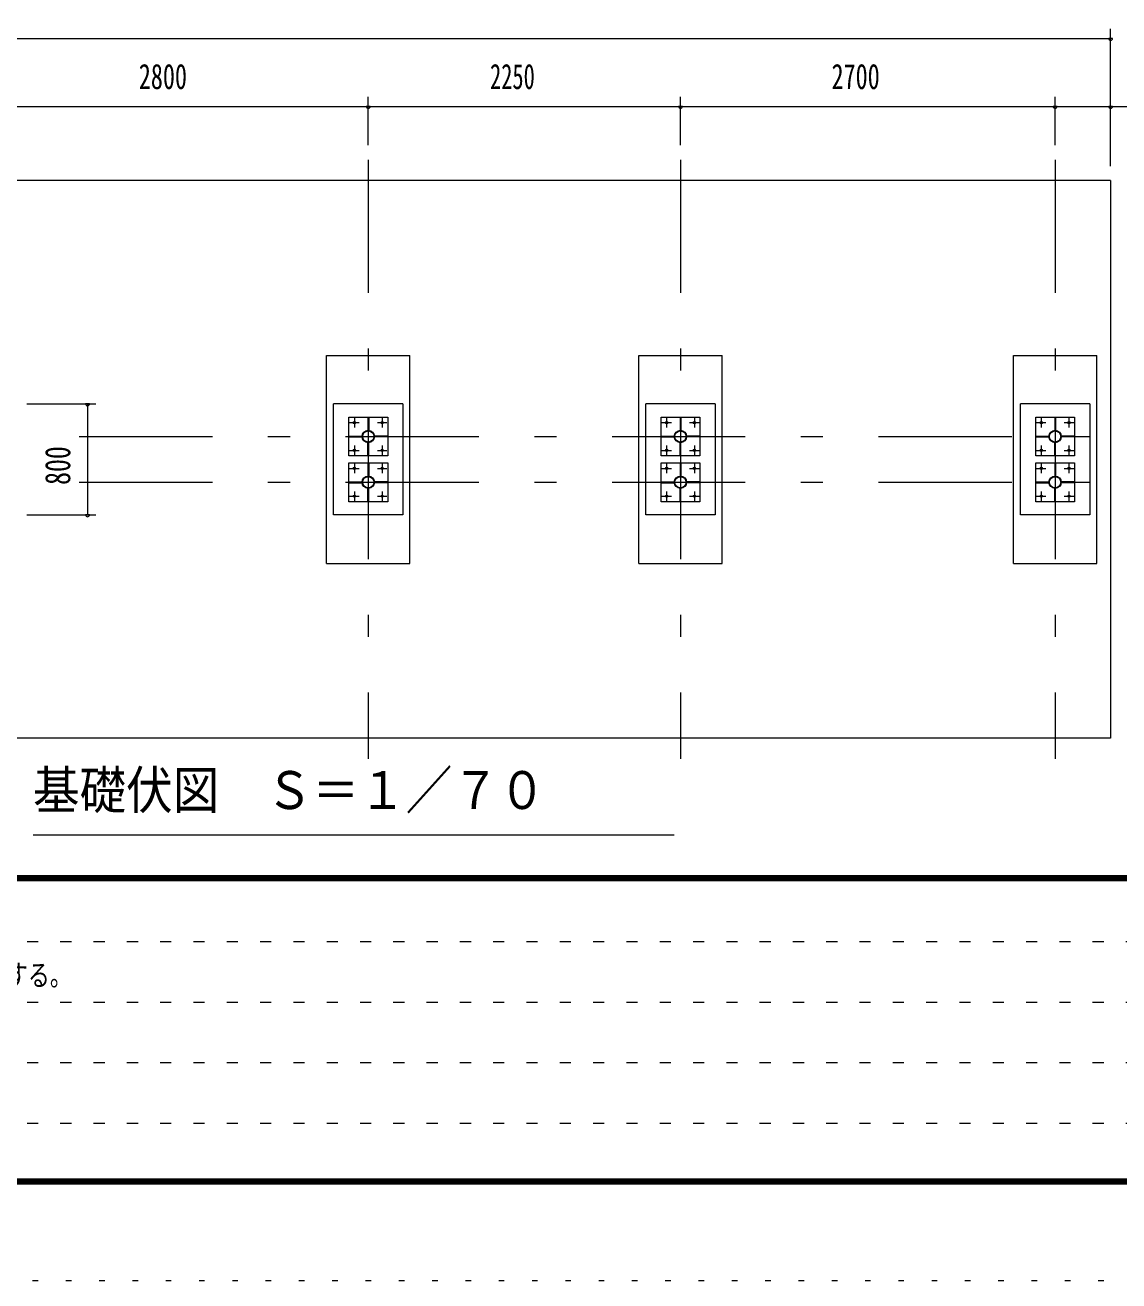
# Model space of a CAD drawing. Units: millimetres, scale not verified, with parts at other scales. Extents: x -31546 to 31551, y -14700 to 14700.
# Drawn here: x -4302 to 3580, y -14700 to -5647 of the extents above; entities that cross this region are included whole.
import ezdxf
from ezdxf.enums import TextEntityAlignment as Align

# ---------------------------------------------------------------- set-up
doc = ezdxf.new("R2010")
doc.units = ezdxf.units.MM
doc.header["$LTSCALE"] = 80
for name, pattern in [('USER1', [3, 1, -2]), ('USER3', [24, 12, -5, 2, -5]), ('USER4', [3, 0.5, -2.5])]:
    doc.linetypes.add(name, pattern=pattern)
doc.layers.add('0-1_0-F1TEXT', color=7, linetype='Continuous')
for name, color, linetype, lineweight in [('0-2_1-07BOLD', 7, 'Continuous', 18), ('0-3_1-27CENTER', 3, 'USER3', 18), ('0-5_1-57DIM', 3, 'Continuous', 18), ('0-C_F-F1PAPER', 5, 'Continuous', 18), ('0-D_F-E_J_ADD', 5, 'USER4', 18)]:
    doc.layers.add(name, color=color, linetype=linetype, lineweight=lineweight)
doc.styles.add('ＭＳ ゴシック', font='')
doc.styles.get('ＭＳ ゴシック').set_extended_font_data('MS Gothic')

msp = doc.modelspace()

# ---------------------------------------------------------------- linework, layer by layer
at = {"layer": '0-2_1-07BOLD'}
for p, q in [((3520.59, -6767.46), (-7479.41, -6767.46)), ((-2129.41, -8027.46), (-1529.41, -8027.46)), ((-2129.41, -9527.46), (-2129.41, -8027.46)), ((-1529.41, -9527.46), (-1529.41, -8027.46)), ((120.59, -8027.46), (720.59, -8027.46)), ((120.59, -9527.46), (120.59, -8027.46)), ((3420.59, -9527.46), (3420.59, -8027.46)), ((-1579.41, -8377.46), (-2079.41, -8377.46)), ((670.59, -8377.46), (170.59, -8377.46)), ((170.59, -9177.46), (170.59, -8377.46)), ((670.59, -8377.46), (670.59, -9177.46)), ((3370.59, -8377.46), (2870.59, -8377.46)), ((-1832.41, -8472.91), (-1832.41, -8567.91)), ((-1832.41, -8472.91), (-1826.41, -8472.91)), ((-1826.41, -8472.91), (-1826.41, -8567.91)), ((280.59, -8472.46), (560.59, -8472.46)), ((280.59, -8752.46), (280.59, -8472.46)), ((417.59, -8472.91), (423.59, -8472.91)), ((417.59, -8472.91), (417.59, -8567.91)), ((423.59, -8472.91), (423.59, -8567.91)), ((560.59, -8472.46), (560.59, -8752.46)), ((3117.59, -8472.91), (3117.59, -8567.91)), ((3117.59, -8472.91), (3123.59, -8472.91)), ((3123.59, -8472.91), (3123.59, -8567.91)), ((-1832.41, -8547.91), (-1826.41, -8547.91)), ((-1832.41, -8567.91), (-1826.41, -8567.91)), ((417.59, -8547.91), (423.59, -8547.91)), ((417.59, -8567.91), (423.59, -8567.91)), ((3117.59, -8547.91), (3123.59, -8547.91)), ((3117.59, -8567.91), (3123.59, -8567.91)), ((-1968.96, -8615.46), (-1873.96, -8615.46)), ((-1893.96, -8615.46), (-1893.96, -8609.46)), ((-1873.96, -8615.46), (-1873.96, -8609.46)), ((-1832.41, -8752.01), (-1832.41, -8657.01)), ((-1826.41, -8677.01), (-1832.41, -8677.01)), ((-1784.86, -8609.46), (-1784.86, -8615.46)), ((-1689.86, -8609.46), (-1784.86, -8609.46)), ((-1764.86, -8609.46), (-1764.86, -8615.46)), ((281.04, -8609.46), (376.04, -8609.46)), ((281.04, -8615.46), (281.04, -8609.46)), ((356.04, -8615.46), (356.04, -8609.46)), ((417.59, -8752.01), (417.59, -8657.01)), ((423.59, -8657.01), (417.59, -8657.01)), ((423.59, -8677.01), (417.59, -8677.01)), ((423.59, -8752.01), (423.59, -8657.01)), ((560.14, -8615.46), (465.14, -8615.46)), ((485.14, -8609.46), (485.14, -8615.46)), ((560.14, -8609.46), (560.14, -8615.46)), ((2981.04, -8615.46), (3076.04, -8615.46)), ((3056.04, -8615.46), (3056.04, -8609.46)), ((3076.04, -8615.46), (3076.04, -8609.46)), ((3123.59, -8657.01), (3117.59, -8657.01)), ((3117.59, -8752.01), (3117.59, -8657.01)), ((3123.59, -8677.01), (3117.59, -8677.01)), ((3123.59, -8752.01), (3123.59, -8657.01)), ((3165.14, -8609.46), (3165.14, -8615.46)), ((3260.14, -8609.46), (3165.14, -8609.46)), ((3185.14, -8609.46), (3185.14, -8615.46)), ((-1826.41, -8752.01), (-1832.41, -8752.01)), ((560.59, -8752.46), (280.59, -8752.46)), ((423.59, -8752.01), (417.59, -8752.01)), ((3123.59, -8752.01), (3117.59, -8752.01)), ((-1969.41, -8802.46), (-1689.41, -8802.46)), ((-1969.41, -9082.46), (-1969.41, -8802.46)), ((-1832.41, -8802.91), (-1826.41, -8802.91)), ((-1826.41, -8802.91), (-1826.41, -8897.91)), ((-1689.41, -8802.46), (-1689.41, -9082.46)), ((280.59, -8802.46), (560.59, -8802.46)), ((280.59, -9082.46), (280.59, -8802.46)), ((417.59, -8802.91), (423.59, -8802.91)), ((417.59, -8802.91), (417.59, -8897.91)), ((423.59, -8802.91), (423.59, -8897.91)), ((560.59, -8802.46), (560.59, -9082.46)), ((2980.59, -9082.46), (2980.59, -8802.46)), ((2980.59, -8802.46), (3260.59, -8802.46)), ((3117.59, -8802.91), (3123.59, -8802.91)), ((3123.59, -8802.91), (3123.59, -8897.91)), ((3260.59, -8802.46), (3260.59, -9082.46)), ((-1968.96, -8939.46), (-1873.96, -8939.46)), ((-1968.96, -8945.46), (-1968.96, -8939.46)), ((-1893.96, -8945.46), (-1893.96, -8939.46)), ((-1832.41, -8877.91), (-1826.41, -8877.91)), ((-1689.86, -8945.46), (-1784.86, -8945.46)), ((-1764.86, -8939.46), (-1764.86, -8945.46)), ((-1689.86, -8939.46), (-1689.86, -8945.46)), ((281.04, -8945.46), (376.04, -8945.46)), ((356.04, -8945.46), (356.04, -8939.46)), ((376.04, -8945.46), (376.04, -8939.46)), ((417.59, -8877.91), (423.59, -8877.91)), ((417.59, -8897.91), (423.59, -8897.91)), ((560.14, -8945.46), (465.14, -8945.46)), ((485.14, -8939.46), (485.14, -8945.46)), ((560.14, -8939.46), (560.14, -8945.46)), ((2981.04, -8939.46), (3076.04, -8939.46)), ((2981.04, -8945.46), (2981.04, -8939.46)), ((2981.04, -8945.46), (3076.04, -8945.46)), ((3056.04, -8945.46), (3056.04, -8939.46)), ((3076.04, -8945.46), (3076.04, -8939.46)), ((3117.59, -8877.91), (3123.59, -8877.91)), ((3165.14, -8939.46), (3165.14, -8945.46)), ((3260.14, -8939.46), (3165.14, -8939.46)), ((3185.14, -8939.46), (3185.14, -8945.46)), ((-1832.41, -9082.01), (-1832.41, -8987.01)), ((-1826.41, -9007.01), (-1832.41, -9007.01)), ((423.59, -8987.01), (417.59, -8987.01)), ((423.59, -9007.01), (417.59, -9007.01)), ((423.59, -9082.01), (423.59, -8987.01)), ((3123.59, -8987.01), (3117.59, -8987.01)), ((3123.59, -9007.01), (3117.59, -9007.01)), ((3123.59, -9082.01), (3123.59, -8987.01)), ((-1689.41, -9082.46), (-1969.41, -9082.46)), ((-1826.41, -9082.01), (-1832.41, -9082.01)), ((560.59, -9082.46), (280.59, -9082.46)), ((3260.59, -9082.46), (2980.59, -9082.46)), ((670.59, -9177.46), (170.59, -9177.46)), ((-2129.41, -9527.46), (-1529.41, -9527.46)), ((2820.59, -9527.46), (3420.59, -9527.46))]:
    msp.add_line(p, q, dxfattribs=at)
for points in [[(3520.59, -6767.46), (3520.59, -10787.46), (-7479.41, -10787.46)], [(120.59, -9527.46), (720.59, -9527.46), (720.59, -8027.46)], [(2820.59, -9527.46), (2820.59, -8027.46), (3420.59, -8027.46)], [(-1579.41, -8377.46), (-1579.41, -9177.46), (-2079.41, -9177.46), (-2079.41, -8377.46)], [(3370.59, -8377.46), (3370.59, -9177.46), (2870.59, -9177.46), (2870.59, -8377.46)], [(-1968.96, -8615.46), (-1968.96, -8609.46), (-1873.96, -8609.46)], [(-1826.41, -8752.01), (-1826.41, -8657.01), (-1832.41, -8657.01)], [(-1689.86, -8609.46), (-1689.86, -8615.46), (-1784.86, -8615.46)], [(281.04, -8615.46), (376.04, -8615.46), (376.04, -8609.46)], [(560.14, -8609.46), (465.14, -8609.46), (465.14, -8615.46)], [(2981.04, -8615.46), (2981.04, -8609.46), (3076.04, -8609.46)], [(3260.14, -8609.46), (3260.14, -8615.46), (3165.14, -8615.46)], [(-1832.41, -8802.91), (-1832.41, -8897.91), (-1826.41, -8897.91)], [(3117.59, -8802.91), (3117.59, -8897.91), (3123.59, -8897.91)], [(-1968.96, -8945.46), (-1873.96, -8945.46), (-1873.96, -8939.46)], [(-1689.86, -8939.46), (-1784.86, -8939.46), (-1784.86, -8945.46)], [(281.04, -8945.46), (281.04, -8939.46), (376.04, -8939.46)], [(560.14, -8939.46), (465.14, -8939.46), (465.14, -8945.46)], [(3260.14, -8939.46), (3260.14, -8945.46), (3165.14, -8945.46)], [(-1826.41, -9082.01), (-1826.41, -8987.01), (-1832.41, -8987.01)], [(423.59, -9082.01), (417.59, -9082.01), (417.59, -8987.01)], [(3123.59, -9082.01), (3117.59, -9082.01), (3117.59, -8987.01)]]:
    msp.add_lwpolyline(points, dxfattribs=at)
for points in [[(-1689.41, -8472.46), (-1689.41, -8752.46), (-1969.41, -8752.46), (-1969.41, -8472.46)], [(3260.59, -8472.46), (3260.59, -8752.46), (2980.59, -8752.46), (2980.59, -8472.46)]]:
    msp.add_lwpolyline(points, close=True, dxfattribs=at)
for centre, radius in [((-1929.41, -8512.46), 8), ((-1729.41, -8512.46), 8), ((320.59, -8512.46), 8), ((520.59, -8512.46), 8), ((3020.59, -8512.46), 8), ((3220.59, -8512.46), 8), ((-1829.41, -8612.46), 44.55), ((-1829.41, -8612.46), 40.35), ((420.59, -8612.46), 44.55), ((420.59, -8612.46), 40.35), ((3120.59, -8612.46), 44.55), ((3120.59, -8612.46), 40.35), ((-1929.41, -8712.46), 8), ((-1729.41, -8712.46), 8), ((320.59, -8712.46), 8), ((520.59, -8712.46), 8), ((3020.59, -8712.46), 8), ((3220.59, -8712.46), 8), ((-1929.41, -8842.46), 8), ((-1729.41, -8842.46), 8), ((320.59, -8842.46), 8), ((520.59, -8842.46), 8), ((3020.59, -8842.46), 8), ((3220.59, -8842.46), 8), ((-1829.41, -8942.46), 44.55), ((-1829.41, -8942.46), 40.35), ((420.59, -8942.46), 44.55), ((420.59, -8942.46), 40.35), ((3120.59, -8942.46), 44.55), ((3120.59, -8942.46), 40.35), ((-1929.41, -9042.46), 8), ((-1729.41, -9042.46), 8), ((320.59, -9042.46), 8), ((520.59, -9042.46), 8), ((3020.59, -9042.46), 8), ((3220.59, -9042.46), 8)]:
    msp.add_circle(centre, radius, dxfattribs=at)
at = {"layer": '0-3_1-27CENTER'}
for p, q in [((-1829.41, -6617.46), (-1829.41, -10937.46)), ((420.59, -6617.46), (420.59, -10937.46)), ((3120.59, -6617.46), (3120.59, -10937.46)), ((-1929.41, -8478.31), (-1929.41, -8546.6)), ((-1729.41, -8478.31), (-1729.41, -8546.6)), ((320.59, -8478.31), (320.59, -8546.6)), ((520.59, -8478.31), (520.59, -8546.6)), ((3020.59, -8478.31), (3020.59, -8546.6)), ((3220.59, -8478.31), (3220.59, -8546.6)), ((-1963.55, -8512.46), (-1895.27, -8512.46)), ((-1763.55, -8512.46), (-1695.27, -8512.46)), ((286.45, -8512.46), (354.73, -8512.46)), ((486.44, -8512.46), (554.73, -8512.46)), ((2986.45, -8512.46), (3054.73, -8512.46)), ((3186.44, -8512.46), (3254.73, -8512.46)), ((-5909.41, -8612.46), (-4209.41, -8612.46)), ((-3912.48, -8612.46), (3670.59, -8612.46)), ((-1929.41, -8678.31), (-1929.41, -8746.6)), ((-1729.41, -8678.31), (-1729.41, -8746.6)), ((320.59, -8678.31), (320.59, -8746.6)), ((520.59, -8678.31), (520.59, -8746.6)), ((3020.59, -8678.31), (3020.59, -8746.6)), ((3220.59, -8678.31), (3220.59, -8746.6)), ((-1963.55, -8712.46), (-1895.27, -8712.46)), ((-1763.55, -8712.46), (-1695.27, -8712.46)), ((286.45, -8712.46), (354.73, -8712.46)), ((486.44, -8712.46), (554.73, -8712.46)), ((2986.45, -8712.46), (3054.73, -8712.46)), ((3186.44, -8712.46), (3254.73, -8712.46)), ((-1963.55, -8842.46), (-1895.27, -8842.46)), ((-1929.41, -8808.31), (-1929.41, -8876.6)), ((-1763.55, -8842.46), (-1695.27, -8842.46)), ((-1729.41, -8808.31), (-1729.41, -8876.6)), ((286.45, -8842.46), (354.73, -8842.46)), ((320.59, -8808.31), (320.59, -8876.6)), ((486.44, -8842.46), (554.73, -8842.46)), ((520.59, -8808.31), (520.59, -8876.6)), ((2986.45, -8842.46), (3054.73, -8842.46)), ((3020.59, -8808.31), (3020.59, -8876.6)), ((3186.44, -8842.46), (3254.73, -8842.46)), ((3220.59, -8808.31), (3220.59, -8876.6)), ((-5909.41, -8942.46), (-4209.41, -8942.46)), ((-3912.48, -8942.46), (3670.59, -8942.46)), ((-1963.55, -9042.46), (-1895.27, -9042.46)), ((-1929.41, -9008.31), (-1929.41, -9076.6)), ((-1763.55, -9042.46), (-1695.27, -9042.46)), ((-1729.41, -9008.31), (-1729.41, -9076.6)), ((286.45, -9042.46), (354.73, -9042.46)), ((320.59, -9008.31), (320.59, -9076.6)), ((486.44, -9042.46), (554.73, -9042.46)), ((520.59, -9008.31), (520.59, -9076.6)), ((2986.45, -9042.46), (3054.73, -9042.46)), ((3020.59, -9008.31), (3020.59, -9076.6)), ((3186.44, -9042.46), (3254.73, -9042.46)), ((3220.59, -9008.31), (3220.59, -9076.6))]:
    msp.add_line(p, q, dxfattribs=at)
at = {"layer": '0-5_1-57DIM'}
for p, q in [((3520.59, -6662.46), (3520.59, -5672.46)), ((-7479.41, -5742.46), (3520.59, -5742.46)), ((3534.59, -5742.46), (3506.59, -5742.46)), ((-8028.91, -6232.46), (4070.09, -6232.46)), ((-1815.41, -6232.46), (-1843.41, -6232.46)), ((-1829.41, -6512.46), (-1829.41, -6162.46)), ((434.59, -6232.46), (406.59, -6232.46)), ((420.59, -6512.46), (420.59, -6162.46)), ((3134.59, -6232.46), (3106.59, -6232.46)), ((3120.59, -6512.46), (3120.59, -6162.46)), ((3534.59, -6232.46), (3506.59, -6232.46)), ((-4289.41, -8377.46), (-3792.48, -8377.46)), ((-3838.48, -8377.46), (-3866.48, -8377.46)), ((-3852.48, -8377.46), (-3852.48, -9177.46)), ((-4289.41, -9177.46), (-3792.48, -9177.46)), ((-3838.48, -9177.46), (-3866.48, -9177.46)), ((374.45, -11487.46), (-4245.54, -11487.46))]:
    msp.add_line(p, q, dxfattribs=at)
for centre in [(3520.59, -5742.46), (-1829.41, -6232.46), (420.59, -6232.46), (3120.59, -6232.46), (3520.59, -6232.46), (-3852.48, -8377.46), (-3852.48, -9177.46)]:
    msp.add_arc(centre, 14, 180, 0, dxfattribs=at)
at = {"layer": '0-C_F-F1PAPER'}
for p, q in [((30816.13, -11781), (-9293.87, -11781)), ((30816.13, -11784.5), (-9293.87, -11784.5)), ((30816.13, -11788), (-9293.87, -11788)), ((30816.13, -11791.5), (-9293.87, -11791.5)), ((30816.13, -11795), (-9293.87, -11795)), ((30816.13, -11798.5), (-9293.87, -11798.5)), ((30816.13, -11802), (-9293.87, -11802)), ((30816.13, -11805.5), (-9293.87, -11805.5)), ((30816.13, -11809), (-9293.87, -11809)), ((30816.13, -11812.5), (-9293.87, -11812.5)), ((30816.13, -11816), (-9293.87, -11816)), ((-9328.87, -14000), (30851.13, -14000)), ((-9321.87, -13993), (30844.13, -13993)), ((-9314.87, -13986), (30837.13, -13986)), ((-9307.87, -13979), (30830.13, -13979)), ((-9293.87, -13965), (30816.13, -13965))]:
    msp.add_line(p, q, dxfattribs=at)
at = {"layer": '0-C_F-F1PAPER', "color": 6, "linetype": 'USER1'}
for p, q in [((-9328.87, -12252.8), (16221.14, -12252.8)), ((-9328.87, -12689.6), (16221.14, -12689.6)), ((-9328.87, -13126.4), (16221.14, -13126.4)), ((-9328.87, -13563.2), (12709.94, -13563.2))]:
    msp.add_line(p, q, dxfattribs=at)
at = {"layer": '0-C_F-F1PAPER'}
for points in [[(-9325.37, -13996.5), (30847.63, -13996.5), (30847.63, 14136.5)], [(-9318.37, -13989.5), (30840.63, -13989.5), (30840.63, 14129.5)], [(-9311.37, -13982.5), (30833.63, -13982.5), (30833.63, 14122.5)], [(-9304.37, -13975.5), (30826.63, -13975.5), (30826.63, 14115.5)], [(-9300.87, -13972), (30823.13, -13972), (30823.13, 14112)], [(-9297.37, -13968.5), (30819.63, -13968.5), (30819.63, 14108.5)]]:
    msp.add_lwpolyline(points, dxfattribs=at)
at = {"layer": '0-D_F-E_J_ADD'}
msp.add_line((31551.13, -14700), (-10028.87, -14700), dxfattribs=at)

# ---------------------------------------------------------------- texts
at = {"layer": '0-1_0-F1TEXT', "style": 'ＭＳ ゴシック', "width": 0.75}
msp.add_text('\u3000の亜鉛めっき処理後、ポリエステル樹脂の焼付塗装とする。', height=155, dxfattribs=at).set_placement((-8405.43, -12619.6), align=Align.BOTTOM_LEFT)
at = {"layer": '0-5_1-57DIM', "color": 7, "style": 'ＭＳ ゴシック'}
for s, height, width, p in [('2800', 182.3, 0.7, (-3483.19, -6162.46)), ('2250', 182.3, 0.65, (-951.77, -6162.46)), ('2700', 182.3, 0.7, (1509.35, -6162.46)), ('基礎伏図\u3000Ｓ＝１／７０', 273.5, 0.9, (-4245.54, -11380.15))]:
    msp.add_text(s, height=height, dxfattribs=dict(at, width=width)).set_placement(p, align=Align.BOTTOM_LEFT)
at = {"layer": '0-5_1-57DIM', "color": 7, "style": 'ＭＳ ゴシック', "width": 0.75}
msp.add_text('800', height=182.3, rotation=90, dxfattribs=at).set_placement((-3922.48, -8961.43), align=Align.BOTTOM_LEFT)

doc.saveas('drawing.dxf')
